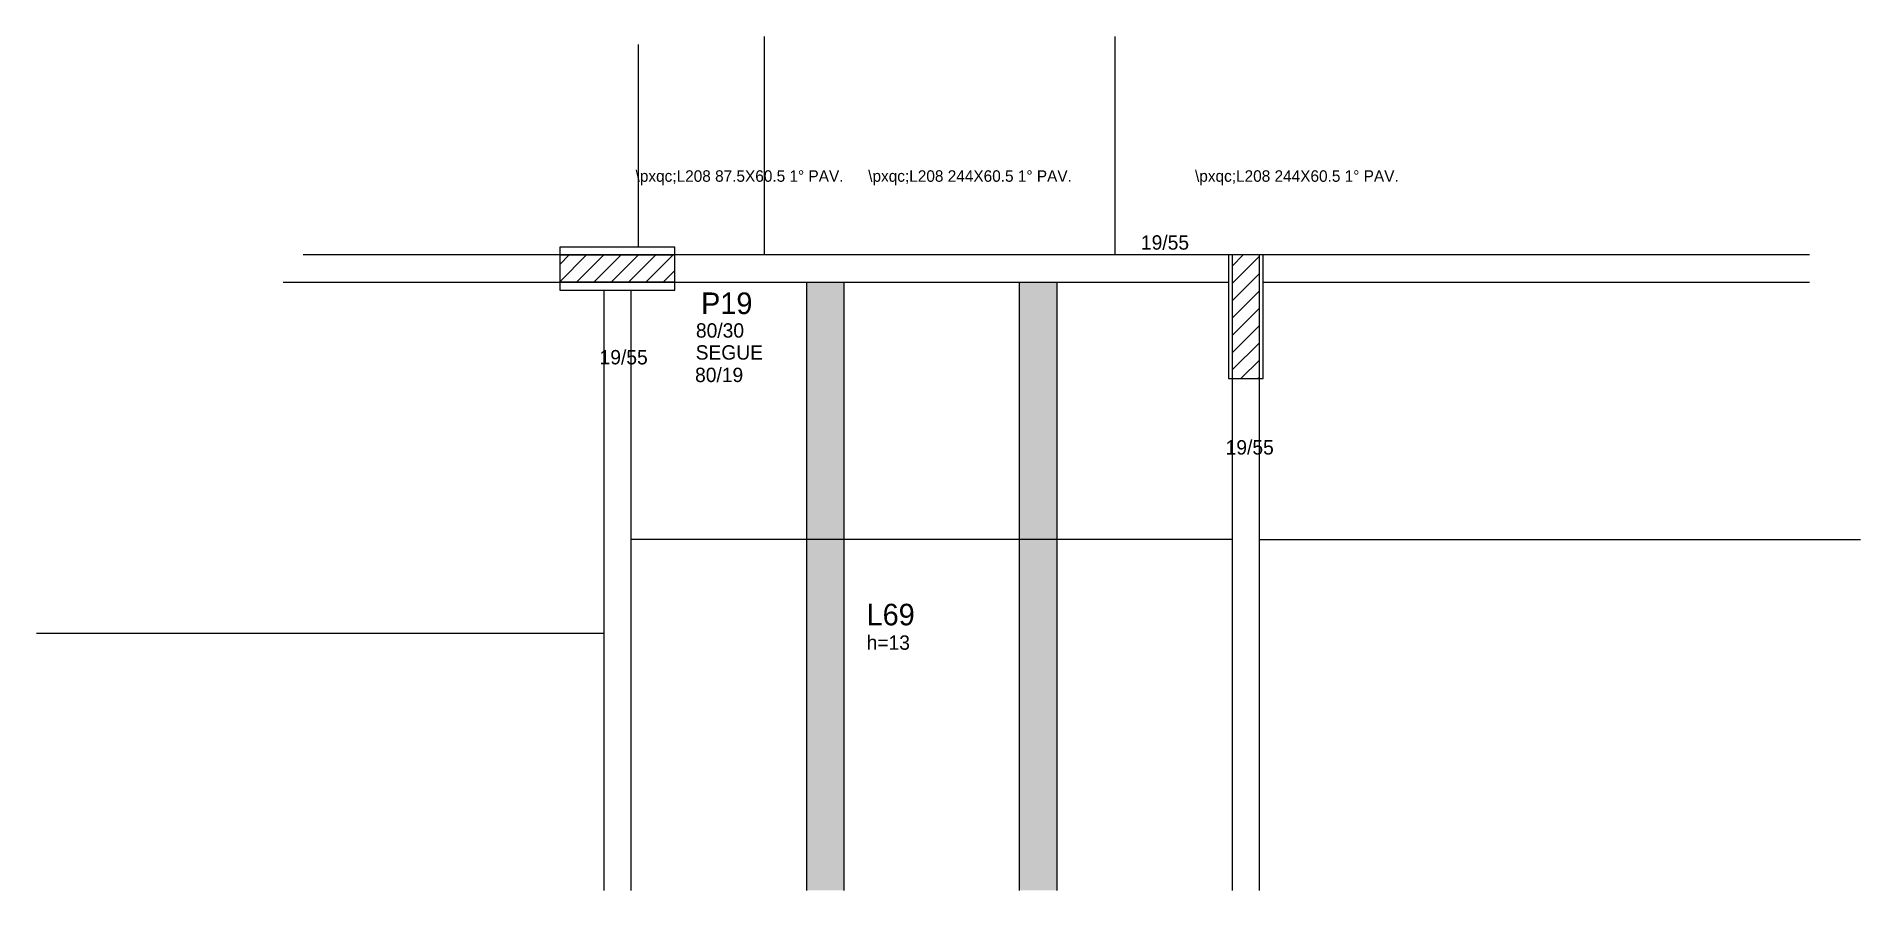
# Model space of a CAD drawing. Header units: metres. Extents: x 3851 to 5119, y 2084 to 2678.
import ezdxf

# ---------------------------------------------------------------- set-up
doc = ezdxf.new("R2010")
doc.units = ezdxf.units.M
for name, color, linetype in [('3', 7, 'Continuous'), ('4', 7, 'Continuous'), ('7', 7, 'Continuous'), ('AUX00', 7, 'Continuous'), ('Hachura', 7, 'Continuous'), ('Painéis', 7, 'Continuous')]:
    doc.layers.add(name, color=color, linetype=linetype)

msp = doc.modelspace()

# ---------------------------------------------------------------- hatches: boundary and pattern name
at = {"layer": 'Hachura'}
h = msp.add_hatch(color=7, dxfattribs=at)
h.dxf.hatch_style = 1
h.paths.add_polyline_path([(4386.2, 2084.2), (4412.2, 2084.2), (4412.2, 2084.2), (4412.2, 2507.2), (4412.2, 2507.2), (4386.2, 2507.2), (4386.2, 2507.2), (4386.2, 2084.2)])
h = msp.add_hatch(color=7, dxfattribs=at)
h.dxf.hatch_style = 1
h.paths.add_polyline_path([(4534.2, 2084.2), (4560.2, 2084.2), (4560.2, 2084.2), (4560.2, 2507.2), (4560.2, 2507.2), (4534.2, 2507.2), (4534.2, 2507.2), (4534.2, 2084.2)])

# ---------------------------------------------------------------- linework, layer by layer
at = {"layer": '3', "color": 7, "lineweight": 25}
for p, q in [((4214.7, 2507.6), (4233.3, 2526.2)), ((4214.7, 2519.6), (4221.2, 2526.2)), ((4226.3, 2507.2), (4245.3, 2526.2)), ((4238.3, 2507.2), (4257.3, 2526.2)), ((4250.3, 2507.2), (4269.3, 2526.2)), ((4262.3, 2507.2), (4281.3, 2526.2)), ((4274.4, 2507.2), (4293.4, 2526.2)), ((4682.2, 2518.3), (4690, 2526.2)), ((4682.2, 2506.3), (4701.2, 2525.3)), ((4286.4, 2507.2), (4294.7, 2515.4)), ((4682.2, 2494.2), (4701.2, 2513.2)), ((4682.2, 2482.2), (4701.2, 2501.2)), ((4682.2, 2470.2), (4701.2, 2489.2)), ((4682.2, 2458.2), (4701.2, 2477.2)), ((4682.2, 2446.2), (4701.2, 2465.2)), ((4688.2, 2440.2), (4701.2, 2453.1)), ((4700.2, 2440.2), (4701.2, 2441.1))]:
    msp.add_line(p, q, dxfattribs=at)
for points in [[(4214.7, 2526.2), (4036.2, 2526.2)], [(4679.7, 2526.2), (4294.7, 2526.2)], [(5083.7, 2526.2), (4703.7, 2526.2)], [(4022.2, 2507.2), (4214.7, 2507.2)], [(4245.2, 2501.7), (4245.2, 2084.2)], [(4264.2, 2084.2), (4264.2, 2501.7)], [(4294.7, 2507.2), (4679.7, 2507.2)], [(4703.7, 2507.2), (5083.7, 2507.2)], [(4682.2, 2440.2), (4682.2, 2084.2)], [(4701.2, 2084.2), (4701.2, 2440.2)]]:
    msp.add_lwpolyline(points, dxfattribs=at)
at = {"layer": '7', "color": 7, "lineweight": 25}
for points in [[(4294.7, 2531.7), (4214.7, 2531.7), (4214.7, 2526.2), (4294.7, 2526.2), (4294.7, 2531.7)], [(4214.7, 2507.2), (4294.7, 2507.2), (4294.7, 2526.2), (4214.7, 2526.2), (4214.7, 2507.2)], [(4679.7, 2440.2), (4703.7, 2440.2), (4703.7, 2526.2), (4679.7, 2526.2), (4679.7, 2440.2)], [(4682.2, 2440.2), (4701.2, 2440.2), (4701.2, 2526.2), (4682.2, 2526.2), (4682.2, 2440.2)], [(4294.7, 2507.2), (4214.7, 2507.2), (4214.7, 2501.7), (4294.7, 2501.7), (4294.7, 2507.2)]]:
    msp.add_lwpolyline(points, dxfattribs=at)
at = {"layer": 'Painéis', "color": 7, "lineweight": 25}
for p, q in [((4356.7, 2678.2), (4356.7, 2526.2)), ((4600.7, 2678.2), (4600.7, 2526.2)), ((4269.2, 2672.7), (4269.2, 2531.7)), ((4386.2, 2507.2), (4386.2, 2084.2)), ((4412.2, 2507.2), (4412.2, 2084.2)), ((4534.2, 2507.2), (4534.2, 2084.2)), ((4560.2, 2507.2), (4560.2, 2084.2)), ((4682.1, 2328.2), (4264.1, 2328.2)), ((4701.2, 2328.2), (5119.2, 2328.2)), ((3850.7, 2263.2), (4245.2, 2263.2))]:
    msp.add_line(p, q, dxfattribs=at)

# ---------------------------------------------------------------- texts
at = {"layer": '3', "color": 7, "lineweight": 25}
for s, p in [('19/55', (4618.8, 2529.9)), ('80/30', (4309.3, 2468.7)), ('SEGUE', (4309.1, 2453.4)), ('19/55', (4242.3, 2450.1)), ('80/19', (4308.7, 2437.8)), ('19/55', (4677.7, 2387.4)), ('h=13', (4428, 2251.6))]:
    msp.add_text(s, height=10, dxfattribs=at).set_placement(p)
at = {"layer": '4', "color": 7, "lineweight": 25}
for s, p in [('P19', (4312.9, 2485.1)), ('L69', (4428, 2268.6))]:
    msp.add_text(s, height=15, dxfattribs=at).set_placement(p)
at = {"layer": 'AUX00', "color": 7, "lineweight": 25}
for s, p in [('\\pxqc;L208^J87.5X60.5^J1° PAV.', (4267.3, 2577.1)), ('\\pxqc;L208^J244X60.5^J1° PAV.', (4429.1, 2577.1)), ('\\pxqc;L208^J244X60.5^J1° PAV.', (4656.4, 2577.1))]:
    msp.add_text(s, height=8, dxfattribs=at).set_placement(p)

doc.saveas('drawing.dxf')
